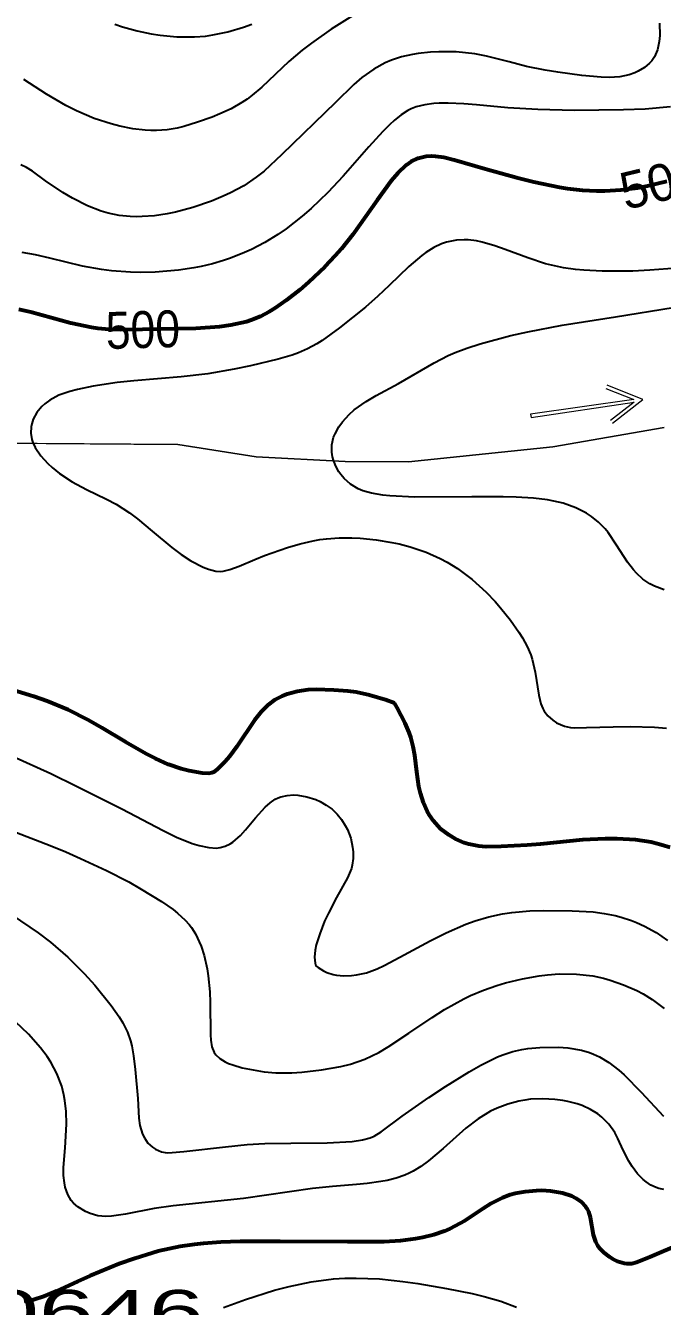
# Model space of a CAD drawing. Header units: metres. Extents: x 545098 to 555652, y 1854398 to 1862642.
# Drawn here: x 550041 to 550334, y 1857521 to 1858110 of the extents above; entities that cross this region are included whole.
import ezdxf
from ezdxf.enums import TextEntityAlignment as Align

# ---------------------------------------------------------------- set-up
doc = ezdxf.new("R2010")
doc.units = ezdxf.units.M
doc.header["$LTSCALE"] = 6.8
for name, color, linetype, lineweight in [('1', 7, 'Continuous', 25), ('13', 7, 'Continuous', 25), ('2', 7, 'Continuous', 53), ('34', 7, 'Continuous', 13), ('35', 7, 'Continuous', 13), ('51', 7, 'Continuous', 13)]:
    doc.layers.add(name, color=color, linetype=linetype, lineweight=lineweight)
doc.layers.add('4', color=7, linetype='Continuous')

msp = doc.modelspace()

# ---------------------------------------------------------------- linework, layer by layer
at = {"layer": '1'}
for points in [[(550191.07, 1858114.32), (550181.21, 1858108.1), (550172.16, 1858101.78), (550167.9, 1858098.5), (550161.73, 1858093.21), (550149.41, 1858081.43), (550144.98, 1858077.72), (550142.65, 1858076.01), (550140.23, 1858074.42), (550135.2, 1858071.57), (550130.03, 1858069.15), (550126.57, 1858067.73), (550119.86, 1858065.31), (550113.56, 1858063.37), (550110.49, 1858062.61), (550105.83, 1858061.81), (550100.95, 1858061.46), (550098.36, 1858061.48), (550095.67, 1858061.63), (550089.99, 1858062.33), (550084.09, 1858063.51), (550080.12, 1858064.53), (550072.34, 1858067.07), (550064.17, 1858070.54), (550059.17, 1858073.08), (550050.31, 1858078.26), (550039.89, 1858084.97)], [(550332.27, 1858110.88), (550332.31, 1858105.2), (550332.11, 1858102.42), (550331.36, 1858098.58), (550329.95, 1858095.37), (550328.66, 1858093.54), (550327.64, 1858092.45), (550325.26, 1858090.48), (550322.43, 1858088.77), (550320.86, 1858088.03), (550318.29, 1858087.1), (550313.97, 1858086.18), (550309.06, 1858085.91), (550305.34, 1858086.05), (550296.47, 1858086.91), (550285.53, 1858088.36), (550279.68, 1858089.31), (550271.05, 1858091.04), (550263.05, 1858093.1), (550252.72, 1858095.78), (550247.32, 1858096.82), (550238.67, 1858097.7), (550230.76, 1858097.8), (550226.87, 1858097.59), (550221.26, 1858096.98), (550218.6, 1858096.53), (550213.59, 1858095.37), (550208.97, 1858093.85), (550206.09, 1858092.65), (550200.79, 1858089.81), (550195.34, 1858085.89), (550191.68, 1858082.71), (550183.17, 1858074.48), (550158.63, 1858050.44), (550150.42, 1858042.89), (550146.79, 1858039.99), (550141.02, 1858036.15), (550134.94, 1858032.88), (550131.57, 1858031.3), (550126.18, 1858029.05), (550117.61, 1858026.08), (550109.74, 1858024.01), (550105.8, 1858023.21), (550099.95, 1858022.34), (550094.27, 1858021.91), (550091.52, 1858021.86), (550088.85, 1858021.94), (550083.71, 1858022.46), (550078.77, 1858023.45), (550075.56, 1858024.37), (550069.25, 1858026.8), (550062.25, 1858030.38), (550057.79, 1858033.05), (550049.93, 1858038.4), (550043.87, 1858042.86), (550041.18, 1858044.54), (550038.48, 1858045.78)], [(550081.83, 1858110.43), (550085.32, 1858109.3), (550092.08, 1858107.42), (550098.52, 1858106.05), (550102.62, 1858105.39), (550110.35, 1858104.62), (550118.35, 1858104.57), (550123.45, 1858105), (550126.83, 1858105.49), (550133.72, 1858106.98), (550140.97, 1858109.12), (550144.73, 1858110.45)], [(550337.25, 1858072.35), (550325.63, 1858071.4), (550315.69, 1858071.01), (550292.91, 1858070.79), (550276.29, 1858071.18), (550262.4, 1858072.02), (550248.02, 1858073.33), (550242.25, 1858073.82), (550234.97, 1858074.15), (550230.91, 1858074.09), (550228.51, 1858073.94), (550224.31, 1858073.39), (550220.35, 1858072.4), (550217.99, 1858071.47), (550216.48, 1858070.7), (550213.44, 1858068.74), (550210.15, 1858066.07), (550208.27, 1858064.33), (550204.98, 1858061.01), (550198.62, 1858053.99), (550186.83, 1858040.6), (550179.73, 1858033.06), (550172.01, 1858025.61), (550167.97, 1858022.08), (550160.52, 1858016.31), (550156.67, 1858013.68), (550150.73, 1858010.06), (550144.6, 1858006.86), (550141.46, 1858005.41), (550135.02, 1858002.83), (550131.73, 1858001.7), (550126.68, 1858000.21), (550121.52, 1857998.97), (550118.03, 1857998.28), (550110.98, 1857997.21), (550100.39, 1857996.35), (550093.45, 1857996.23), (550088.92, 1857996.34), (550080.23, 1857997)], [(550340.14, 1857998.25), (550327.74, 1857997.23), (550319.96, 1857996.88), (550305.79, 1857996.84), (550297.49, 1857997.26), (550293.61, 1857997.62), (550288.01, 1857998.41), (550279.85, 1858000.26), (550271.69, 1858002.91), (550261.25, 1858006.83), (550256.45, 1858008.53), (550250.68, 1858010.18), (550248.01, 1858010.72), (550244.23, 1858011.18), (550242.42, 1858011.25), (550238.88, 1858011.08), (550234.26, 1858010.16), (550231.94, 1858009.38), (550228.42, 1858007.73), (550224.8, 1858005.46), (550222.93, 1858004.07), (550216.99, 1857998.89), (550207.92, 1857990.17), (550202.71, 1857985.3), (550197.01, 1857980.28), (550185.14, 1857970.72), (550177.03, 1857964.95)], [(550080.23, 1857997), (550075.61, 1857997.6), (550066.97, 1857999.17), (550051.84, 1858002.83), (550045.25, 1858004.37), (550039.22, 1858005.39)], [(550280.72, 1857891.6), (550274.34, 1857892.36), (550266.31, 1857892.83), (550260.26, 1857892.97), (550245.87, 1857892.95), (550219.72, 1857892.86), (550208.18, 1857893.39), (550205.03, 1857893.73), (550199.8, 1857894.64), (550195.77, 1857895.82), (550193.61, 1857896.73), (550190.21, 1857898.79), (550187.27, 1857901.37), (550185.71, 1857903.22), (550184.82, 1857904.5), (550183.35, 1857907.16), (550182.25, 1857909.93), (550181.85, 1857911.35), (550181.48, 1857913.54), (550181.53, 1857916.92), (550182.38, 1857920.42), (550183.02, 1857922), (550184.74, 1857925.14), (550186.42, 1857927.45), (550189.49, 1857930.81), (550191.89, 1857932.95), (550197.36, 1857936.93), (550201.98, 1857939.65), (550212.28, 1857945.17), (550228.67, 1857954.61), (550235.09, 1857957.95), (550238.31, 1857959.39), (550243.58, 1857961.42), (550249.69, 1857963.41), (550263.93, 1857967.19), (550271.6, 1857968.9), (550287.4, 1857971.91), (550311.92, 1857975.82), (550338.54, 1857980.13)], [(550177.03, 1857964.95), (550174.68, 1857963.46), (550170.36, 1857961.06), (550166.23, 1857959.24), (550163.38, 1857958.23), (550156.89, 1857956.34), (550144.13, 1857953.23), (550136.65, 1857951.67), (550124.6, 1857949.64), (550112.2, 1857948.19), (550090.45, 1857946.4), (550082.87, 1857945.62), (550071.8, 1857943.87), (550064.61, 1857942.39), (550061.04, 1857941.46), (550056.07, 1857939.71), (550051.87, 1857937.46), (550049.53, 1857935.72), (550048.18, 1857934.48), (550045.97, 1857931.85), (550044.26, 1857928.75), (550043.57, 1857926.63), (550043.3, 1857925.2), (550043.19, 1857922.32), (550043.65, 1857919.41), (550044.13, 1857917.93), (550045.21, 1857915.63), (550047.73, 1857911.93), (550050.98, 1857908.35), (550052.95, 1857906.51), (550056.29, 1857903.77), (550062.1, 1857899.85), (550068.69, 1857896.36), (550077.9, 1857891.93), (550082.34, 1857889.57), (550088.47, 1857885.64), (550092.22, 1857882.86), (550099.01, 1857877.27), (550108.01, 1857869.69), (550112.34, 1857866.42), (550116.75, 1857863.57), (550122.36, 1857860.64), (550124.87, 1857859.64), (550128.16, 1857858.8), (550130.22, 1857858.7), (550131.62, 1857858.83), (550134.71, 1857859.58), (550138.93, 1857861.15), (550146.2, 1857864.18), (550150.66, 1857865.97), (550161.21, 1857869.75), (550167.04, 1857871.44), (550173.03, 1857872.81), (550176.04, 1857873.33), (550179.03, 1857873.72), (550184.96, 1857874.14), (550190.78, 1857874.13), (550194.59, 1857873.93), (550202, 1857873.17), (550209.09, 1857872.05), (550212.54, 1857871.34), (550217.6, 1857870.05), (550224.99, 1857867.54), (550231.43, 1857864.65), (550234.59, 1857862.95), (550239.26, 1857860.08), (550246.06, 1857855.01), (550252.55, 1857849.09), (550256.6, 1857844.84), (550259.14, 1857841.95), (550263.74, 1857836.22), (550267.6, 1857830.73), (550269.24, 1857828.08), (550271.34, 1857824.15), (550273.01, 1857820.24), (550273.68, 1857818.28), (550275.11, 1857812.38), (550276.72, 1857801.8), (550277.68, 1857797.83), (550278.53, 1857795.67), (550279.21, 1857794.41), (550280.84, 1857792.22), (550283.16, 1857790.19), (550284.91, 1857789.07), (550288.56, 1857787.5), (550291.3, 1857786.92), (550293.33, 1857786.77), (550298.6, 1857786.83), (550310.93, 1857787.25), (550318.7, 1857787.32), (550329.92, 1857786.98), (550335.44, 1857786.61)], [(550334.37, 1857850.14), (550329.94, 1857851.82), (550327.76, 1857852.97), (550324.6, 1857855.12), (550321.61, 1857857.81), (550320.19, 1857859.37), (550317.53, 1857862.9), (550312.51, 1857870.79), (550308.57, 1857876.51), (550307.16, 1857878.22), (550304.15, 1857881.29), (550300.9, 1857883.92), (550298.62, 1857885.45), (550293.78, 1857887.98), (550287.91, 1857890.06), (550283.69, 1857891.07), (550280.72, 1857891.6)], [(550034.76, 1857773.61), (550052.42, 1857765.63), (550064.21, 1857759.93), (550084.93, 1857749.42), (550104.01, 1857739.44), (550110.15, 1857736.44), (550117.31, 1857733.55), (550120.56, 1857732.55), (550124.99, 1857731.62), (550128.5, 1857731.43), (550130.14, 1857731.6), (550132.51, 1857732.22), (550134.83, 1857733.35), (550135.99, 1857734.12), (550139.52, 1857737.24), (550141.88, 1857739.79), (550146.49, 1857745.25), (550150.9, 1857750.19), (550153.16, 1857752.22), (550155.56, 1857753.85), (550156.83, 1857754.49), (550158.16, 1857755), (550160.97, 1857755.66), (550163.94, 1857755.85), (550165.98, 1857755.74), (550170.11, 1857755.01), (550174.19, 1857753.67), (550176.17, 1857752.78), (550179.01, 1857751.18), (550181.64, 1857749.26), (550182.85, 1857748.19), (550183.99, 1857747.05), (550186.02, 1857744.56), (550187.74, 1857741.84), (550188.71, 1857739.93), (550190.22, 1857735.94), (550191.12, 1857731.8), (550191.33, 1857729.71)], [(550036.54, 1857738.61), (550052.01, 1857732.58), (550059.24, 1857729.59), (550065.99, 1857726.66), (550078.02, 1857721.03), (550088.17, 1857715.79), (550093.95, 1857712.55), (550103.3, 1857706.78), (550108.53, 1857703.12), (550110.65, 1857701.46), (550114.11, 1857698.3)], [(550191.33, 1857729.71), (550191.33, 1857726.59), (550190.91, 1857723.53), (550190.54, 1857722.04), (550188.81, 1857717.68), (550183.65, 1857708.59), (550179.96, 1857701.5), (550178.24, 1857697.7), (550175.96, 1857691.91), (550174.39, 1857686.86), (550173.87, 1857684.47), (550173.52, 1857681.18), (550173.83, 1857678.39), (550174.27, 1857677.22), (550175.3, 1857676.44), (550177.7, 1857674.96), (550179.32, 1857674.18), (550182.15, 1857673.22), (550183.71, 1857672.89), (550187.05, 1857672.6), (550190.55, 1857672.74), (550192.91, 1857673.04), (550197.52, 1857674.06), (550202.36, 1857675.8), (550205.59, 1857677.31), (550212.84, 1857681.2), (550226.75, 1857688.72), (550234.07, 1857692.39), (550243.16, 1857696.36), (550247.47, 1857697.92), (550253.79, 1857699.79), (550260.09, 1857701.12), (550264.28, 1857701.75), (550272.66, 1857702.51), (550278.96, 1857702.75), (550292.13, 1857702.59), (550301.69, 1857702), (550306.72, 1857701.34), (550311.88, 1857700.3), (550314.52, 1857699.61), (550319.26, 1857698.04), (550321.65, 1857697.08), (550325.25, 1857695.44), (550330.63, 1857692.48), (550335.92, 1857688.89)], [(550034.5, 1857700.59), (550046.57, 1857692.42), (550052.18, 1857688.16), (550060.23, 1857681.23), (550067.88, 1857673.55), (550072.54, 1857668.35), (550080.11, 1857658.99), (550083.78, 1857653.73), (550085.43, 1857650.99), (550087.53, 1857646.63), (550088.97, 1857642.68), (550089.56, 1857640.35), (550090.38, 1857635.77), (550091.16, 1857629.57), (550092.35, 1857616.15), (550092.87, 1857607.12), (550093.31, 1857603.83), (550094.49, 1857599.83), (550095.36, 1857598.02), (550097.01, 1857595.67), (550099.04, 1857593.84), (550100.48, 1857592.91), (550103.24, 1857591.67), (550104.91, 1857591.27), (550105.94, 1857591.21), (550108.07, 1857591.29), (550113.46, 1857591.82), (550132.59, 1857593.98), (550142.66, 1857594.97), (550150.73, 1857595.51), (550162.69, 1857595.68), (550179.37, 1857595.78), (550190.86, 1857596.46), (550195.64, 1857597.14), (550199.2, 1857598.09), (550201.06, 1857598.88), (550204.21, 1857600.84), (550213.84, 1857608.08), (550226.11, 1857616.67), (550233.74, 1857621.72), (550244.64, 1857628.51), (550250.08, 1857631.59), (550257.8, 1857635.34), (550260.19, 1857636.29), (550264.7, 1857637.73), (550268.96, 1857638.69), (550271.72, 1857639.11), (550277.22, 1857639.6), (550285.73, 1857639.76), (550290.04, 1857639.49), (550296.39, 1857638.43), (550300.06, 1857637.35), (550301.88, 1857636.65), (550304.65, 1857635.35), (550308.92, 1857632.74), (550313.49, 1857629.21), (550315.92, 1857627.04), (550323.74, 1857619.14), (550333.98, 1857608.09)], [(550114.11, 1857698.3), (550115.94, 1857696.23), (550117, 1857694.83), (550118.84, 1857691.87), (550121.44, 1857686.19), (550122.83, 1857681.95), (550124.25, 1857675.85), (550124.76, 1857672.64), (550125.45, 1857665.24), (550125.64, 1857660.39), (550125.71, 1857645.46), (550125.87, 1857643.01), (550126.44, 1857639.88), (550127.45, 1857637.39), (550128.25, 1857636.22), (550129.98, 1857634.57), (550132.49, 1857633.04), (550134.1, 1857632.32), (550135.96, 1857631.63), (550140.31, 1857630.36), (550146.99, 1857629), (550150.51, 1857628.5), (550155.75, 1857628.01), (550163.16, 1857627.92), (550167.83, 1857628.22), (550176.82, 1857629.34), (550185.71, 1857630.91), (550190.12, 1857631.99), (550196.66, 1857634.22), (550203.13, 1857637.36), (550207.52, 1857639.95), (550216.96, 1857646.19), (550227.66, 1857653.46), (550233.4, 1857657.1), (550242.29, 1857662.09), (550245.29, 1857663.54), (550251.32, 1857666.09), (550257.35, 1857668.21), (550261.35, 1857669.4), (550269.24, 1857671.31), (550276.92, 1857672.65), (550280.66, 1857673.11), (550286.15, 1857673.51), (550294.07, 1857673.45), (550301.58, 1857672.58), (550306.4, 1857671.56), (550309.55, 1857670.69), (550315.71, 1857668.52), (550321.73, 1857665.81), (550324.63, 1857664.27), (550328.78, 1857661.75), (550334.41, 1857657.55)], [(550062.79, 1857568), (550061.77, 1857569.2), (550060.2, 1857571.96), (550059, 1857575.39), (550058.56, 1857577.39), (550058.18, 1857580.73), (550058.18, 1857584.5), (550058.89, 1857593.45), (550059.54, 1857604.33), (550059.41, 1857610.14), (550058.83, 1857615.33), (550058.35, 1857617.93), (550057.35, 1857621.83), (550055.14, 1857627.69), (550052.36, 1857632.91), (550050.66, 1857635.54), (550047.66, 1857639.54), (550042.12, 1857645.71), (550036.05, 1857651.41)], [(550334.2, 1857574.38), (550331.89, 1857574.84), (550330.65, 1857575.25), (550328.29, 1857576.36), (550326.07, 1857577.82), (550324.68, 1857578.96), (550322.13, 1857581.57), (550319.63, 1857584.91), (550318.16, 1857587.32), (550315.53, 1857592.46), (550313.04, 1857597.83), (550311.61, 1857600.5), (550308.93, 1857604.39), (550305.76, 1857607.62), (550303.85, 1857609.11), (550300.52, 1857611.15), (550296.59, 1857612.91), (550294.39, 1857613.66), (550290.08, 1857614.77), (550287.77, 1857615.21), (550284.16, 1857615.7), (550278.58, 1857616.02), (550272.96, 1857615.81), (550270.22, 1857615.49), (550267.54, 1857615.01), (550262.42, 1857613.64), (550257.61, 1857611.76), (550254.57, 1857610.28), (550248.9, 1857606.86), (550243.13, 1857602.49), (550232.76, 1857593.19), (550226, 1857587.45), (550222.52, 1857584.94), (550218.91, 1857582.76), (550217.05, 1857581.82), (550215.15, 1857580.98), (550211.19, 1857579.59), (550207, 1857578.53), (550204.07, 1857577.98), (550197.84, 1857577.14), (550192.82, 1857576.66), (550181.79, 1857575.76), (550172.6, 1857574.8), (550140.88, 1857570.2), (550108.54, 1857566.86), (550099.89, 1857565.56), (550086.63, 1857563.03), (550080.26, 1857562.08), (550077.57, 1857561.95), (550073.9, 1857562.27), (550070.47, 1857563.23), (550068.34, 1857564.14), (550064.75, 1857566.29), (550062.79, 1857568)], [(550131.78, 1857520.1), (550141.89, 1857523.74), (550155.23, 1857527.97), (550161.91, 1857529.73), (550171.99, 1857531.83), (550182.26, 1857533.16), (550187.49, 1857533.49), (550192.79, 1857533.58), (550203.52, 1857533.14), (550214.19, 1857532.06), (550221.14, 1857531.08), (550234.32, 1857528.81), (550246.15, 1857526.4), (550251.59, 1857525.1), (550259.24, 1857522.89), (550266.4, 1857520.25)]]:
    msp.add_lwpolyline(points, dxfattribs=at)
at = {"layer": '2'}
for points in [[(550211.86, 1858041.88), (550215.9, 1858045.75), (550217.99, 1858047.24), (550221.29, 1858048.87), (550224.86, 1858049.69), (550227.42, 1858049.82), (550229.21, 1858049.74), (550233.03, 1858049.21), (550237.85, 1858048.06), (550251.99, 1858043.91), (550266.43, 1858039.87), (550274.46, 1858037.86), (550286.29, 1858035.41), (550289.97, 1858034.83), (550296.85, 1858034.06), (550303.17, 1858033.74), (550307.11, 1858033.75), (550314.45, 1858034.2), (550322.02, 1858035.22), (550326.74, 1858036.12), (550335.59, 1858038.2)], [(550211.86, 1858041.88), (550208.83, 1858038.31), (550202.39, 1858029.52), (550191.19, 1858013.65), (550185.92, 1858007.04), (550183.07, 1858003.81), (550178.3, 1857998.83), (550170.82, 1857991.77), (550166.79, 1857988.27), (550160.7, 1857983.41), (550155.44, 1857979.72), (550152.81, 1857978.12), (550148.77, 1857976.03), (550144.52, 1857974.3), (550142.29, 1857973.58), (550135.06, 1857971.94), (550129.89, 1857971.22), (550119.01, 1857970.41), (550094.47, 1857969.95), (550084.47, 1857969.8), (550079.36, 1857969.97), (550073.92, 1857970.49), (550071.01, 1857970.93), (550061.57, 1857972.93), (550043.73, 1857977.73), (550037.62, 1857979.18)], [(550210.32, 1857798), (550206.22, 1857799.53), (550198.93, 1857801.74), (550192.67, 1857803.06), (550188.98, 1857803.57), (550182.51, 1857804.07), (550174.36, 1857804.29), (550170.73, 1857804.14), (550165.54, 1857803.45), (550161, 1857802.25), (550158.74, 1857801.36), (550155.4, 1857799.58), (550152.15, 1857797.16), (550150.56, 1857795.68), (550149, 1857794.01), (550145.98, 1857790.23), (550137.86, 1857778.17), (550134.43, 1857773.47), (550132.4, 1857771.04), (550129.04, 1857767.66), (550127.28, 1857766.38), (550126.41, 1857766), (550124.95, 1857765.71), (550121.99, 1857765.84), (550115.97, 1857766.94), (550112.31, 1857767.9), (550106.44, 1857769.88), (550100.42, 1857772.54), (550096.22, 1857774.73), (550086.87, 1857780.14), (550075.79, 1857786.79), (550069.74, 1857790.22), (550060.3, 1857795.01), (550050.73, 1857798.97), (550044.5, 1857801.16), (550033.04, 1857804.71)], [(550337.12, 1857731.65), (550331.96, 1857733.24), (550328.4, 1857734.07), (550321.1, 1857735.19), (550312.76, 1857735.69), (550307.29, 1857735.68), (550296.98, 1857735.13), (550277.55, 1857733.18), (550271.33, 1857732.67), (550259.41, 1857732.05), (550252.44, 1857732.03), (550249.2, 1857732.29), (550244.48, 1857733.18), (550242.4, 1857733.83), (550238.33, 1857735.58), (550235.43, 1857737.26), (550231.5, 1857740.3), (550228.25, 1857743.89), (550226.45, 1857746.51), (550225.41, 1857748.35), (550223.68, 1857752.15), (550222.27, 1857756.6), (550221.57, 1857759.71), (550220.58, 1857766.46), (550219.7, 1857774.09), (550218.99, 1857778.19), (550217.9, 1857782.43), (550217.17, 1857784.6), (550215.33, 1857788.93), (550211.56, 1857795.98), (550210.32, 1857798)], [(550342.51, 1857549.46), (550327.75, 1857543.18), (550321.58, 1857540.73), (550319.3, 1857540.18), (550317.23, 1857540.08), (550316.19, 1857540.2), (550312.94, 1857541.19), (550310.74, 1857542.28), (550309.34, 1857543.14), (550306.78, 1857545.1), (550304.73, 1857547.23), (550303.9, 1857548.39), (550302.89, 1857550.27), (550301.85, 1857553.52), (550300.53, 1857561.41), (550299.66, 1857564.02), (550299.04, 1857565.25), (550298.28, 1857566.4), (550296.31, 1857568.48), (550293.82, 1857570.23), (550291.9, 1857571.21), (550287.55, 1857572.7), (550282.03, 1857573.6), (550278.16, 1857573.78), (550275.57, 1857573.74), (550270.51, 1857573.31), (550265.78, 1857572.44), (550263.49, 1857571.8), (550260.06, 1857570.53), (550254.74, 1857567.81), (550250.94, 1857565.41), (550242.63, 1857559.95), (550238.12, 1857557.38), (550235.79, 1857556.23), (550233.39, 1857555.2), (550228.46, 1857553.52), (550223.41, 1857552.27), (550220, 1857551.63), (550213.2, 1857550.77), (550205.59, 1857550.28), (550188.81, 1857550.16), (550157.86, 1857550.36), (550139.41, 1857550.33), (550130.59, 1857550.02), (550122.51, 1857549.45), (550118.34, 1857549.01), (550111.89, 1857548.07), (550101.72, 1857545.88), (550090.99, 1857542.64), (550083.81, 1857540.07), (550070.44, 1857534.62), (550064.65, 1857532.03), (550054.96, 1857527.56), (550049.14, 1857525.09), (550044.37, 1857523.56), (550041.66, 1857523.03), (550040.02, 1857522.85)]]:
    msp.add_lwpolyline(points, dxfattribs=at)
at = {"layer": '34'}
msp.add_lwpolyline([(550334.34, 1857924.88), (550283.14, 1857916.01), (550216.79, 1857909.08), (550187.62, 1857909.24), (550146.71, 1857911.36), (550110.75, 1857917.1), (550002.77, 1857917.78), (549932.66, 1857914.55), (549883.37, 1857909.35), (549830.26, 1857898.65), (549786.68, 1857898.93), (549745.02, 1857901.03), (549722.31, 1857904.85), (549686.36, 1857912.43), (549616.27, 1857912.87), (549589.74, 1857911.2), (549570.76, 1857905.8), (549532.79, 1857893.18), (549494.78, 1857873.2), (549447.38, 1857867.98), (549418.96, 1857866.32), (549373.49, 1857866.61)], dxfattribs=at)
at = {"layer": '35'}
for p, q in [((550307.61, 1857942.91), (550320.39, 1857937.76)), ((550320.54, 1857936.53), (550309.72, 1857928.06))]:
    msp.add_line(p, q, dxfattribs=at)
for points in [[(550310.64, 1857926.88), (550324.5, 1857937.73), (550308.17, 1857944.3)], [(550320.39, 1857937.76), (550272.91, 1857931.03), (550273.13, 1857929.55), (550320.54, 1857936.53)]]:
    msp.add_lwpolyline(points, dxfattribs=at)
at = {"layer": '51'}
msp.add_lwpolyline([(549373.49, 1857866.61), (549418.96, 1857866.32), (549447.38, 1857867.98), (549494.78, 1857873.2), (549532.79, 1857893.18), (549570.76, 1857905.8), (549589.74, 1857911.2), (549616.27, 1857912.87), (549648.48, 1857912.67), (549686.36, 1857912.43), (549722.31, 1857904.85), (549745.02, 1857901.03), (549786.68, 1857898.93), (549830.26, 1857898.65), (549883.37, 1857909.35), (549932.66, 1857914.55), (550002.77, 1857917.78), (550050.13, 1857917.48), (550110.75, 1857917.1), (550146.71, 1857911.36), (550187.62, 1857909.24), (550216.79, 1857909.08), (550283.14, 1857916.01), (550334.34, 1857924.88)], dxfattribs=at)

# ---------------------------------------------------------------- texts
at = {"layer": '13', "width": 1.7}
msp.add_text('1430646', height=20, dxfattribs=at).set_placement((550034.25, 1857508.09), align=Align.CENTER)
at = {"layer": '4'}
msp.add_text('500', height=17, rotation=13.424, dxfattribs=at).set_placement((550334.95, 1858029.33), align=Align.CENTER)
at = {"layer": '4', "width": 0.9}
msp.add_text('500', height=17, rotation=1.608, dxfattribs=at).set_placement((550094.89, 1857961.46), align=Align.CENTER)

doc.saveas('drawing.dxf')
